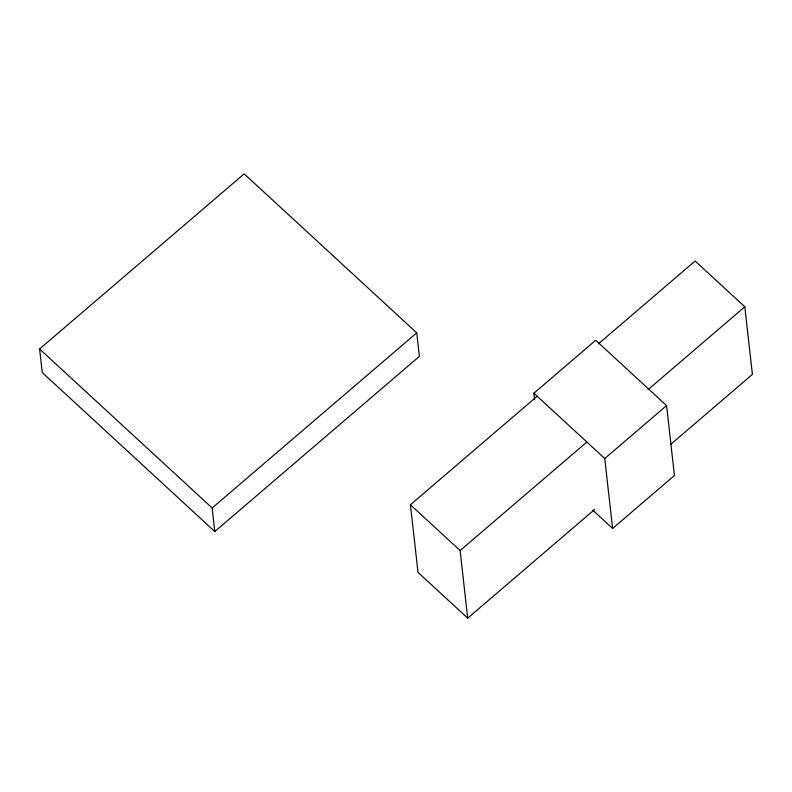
<?xml version="1.0" encoding="UTF-8"?>
<svg xmlns="http://www.w3.org/2000/svg" width="792" height="792" viewBox="0 0 792 792"><rect width="100%" height="100%" fill="white"/><g stroke="black" fill="none" stroke-linecap="round" stroke-linejoin="round"><path stroke-width="1.19" d="M39.6 348.995L244.184 173.844L416.74 332.858L419.374 356.38L214.79 531.531L42.243 372.517L39.6 348.995L212.157 507.999L214.79 531.531M212.157 507.999L416.74 332.858M534.58 399.346L533.897 393.208L595.713 340.283L666.587 405.593L674.428 475.527L612.612 528.452L592.624 510.028M594.544 509.553L467.696 618.156L418.008 572.368L410.424 504.752L537.273 396.158M598.346 343.877L695.128 261.013L744.817 306.801L752.4 374.418L670.656 444.401M467.696 618.156L460.112 550.539L586.961 441.946M648.034 389.654L744.817 306.801M612.612 528.452L604.761 458.518L666.587 405.593M533.897 393.208L604.761 458.518M410.424 504.752L460.112 550.539"/></g></svg>
